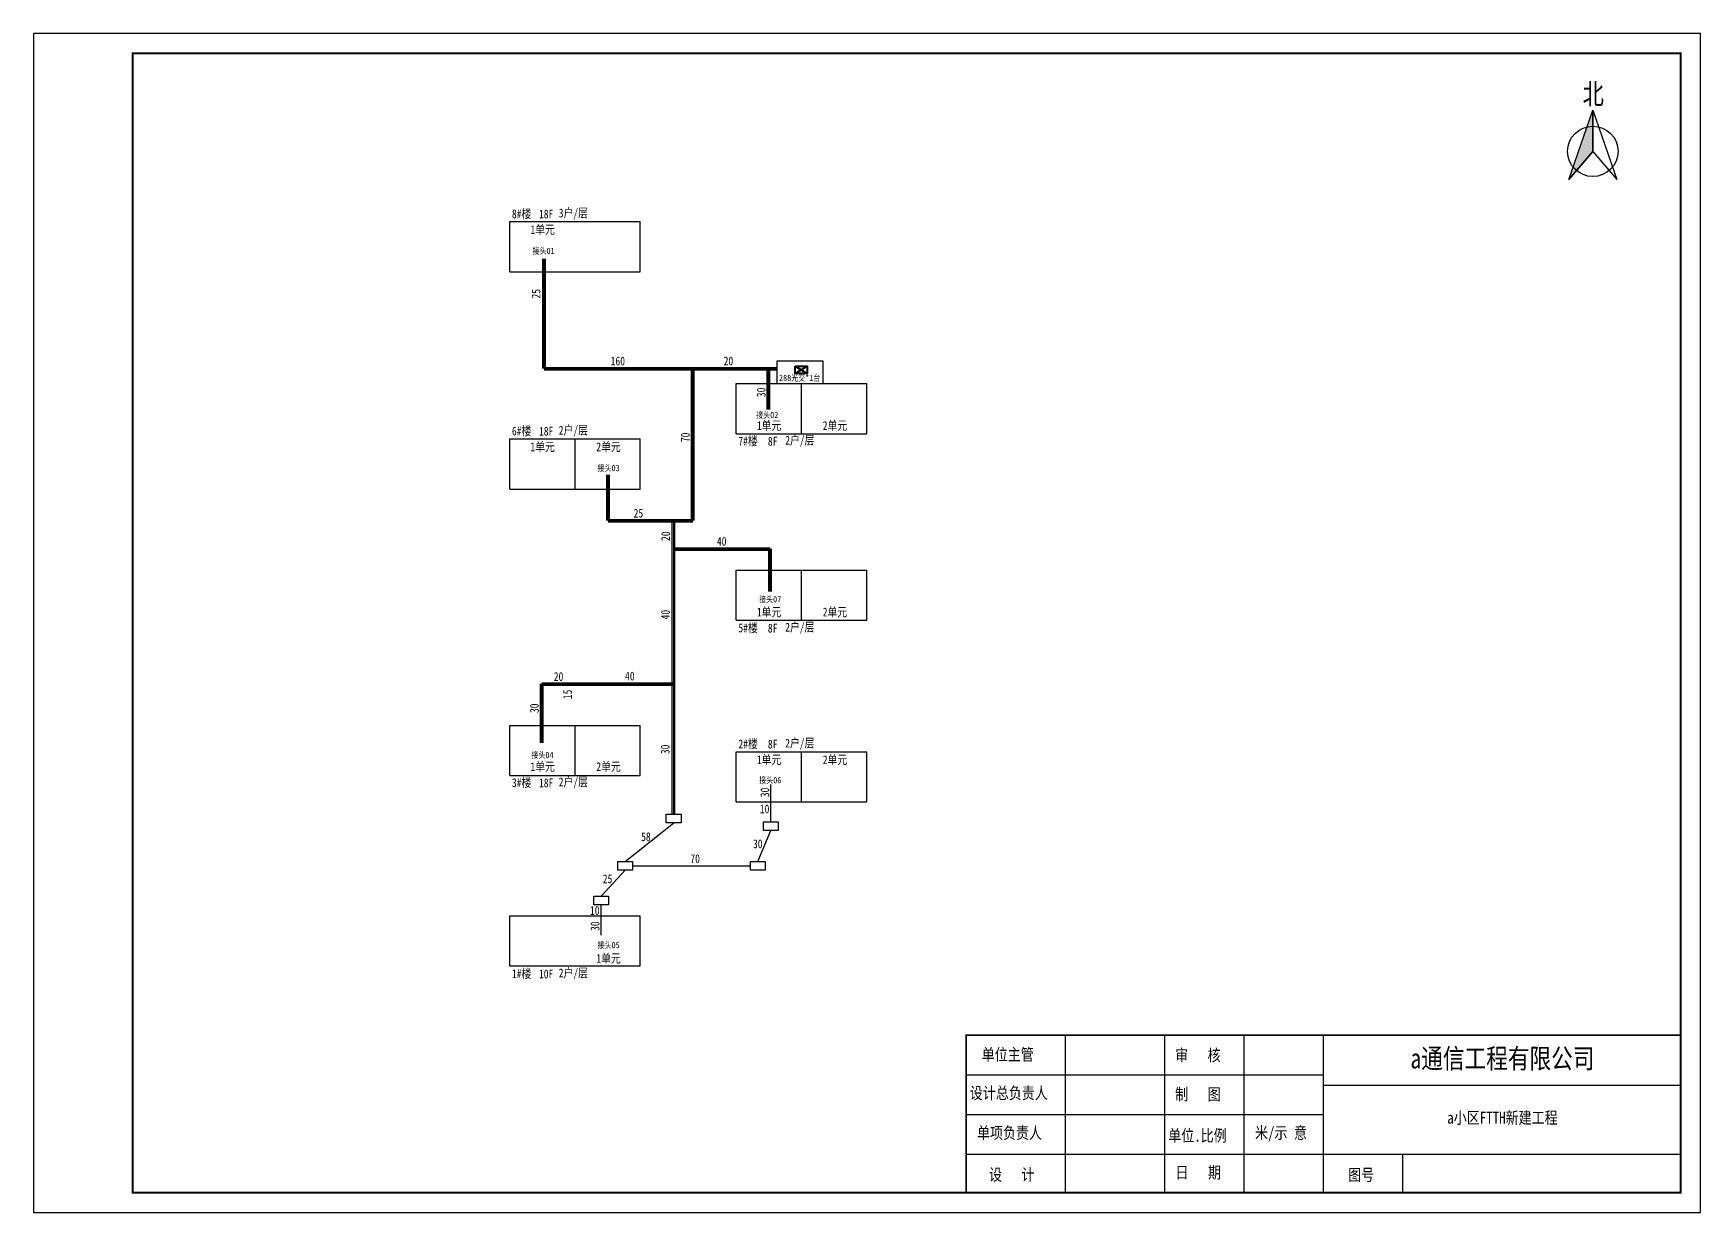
# Model space of a CAD drawing. Extents: x -718790 to -716301, y 387782 to 388189.
# Drawn here: x -718789.6 to -718327.6, y 387781.7 to 388108.4 of the extents above; entities that cross this region are included whole.
import ezdxf

# ---------------------------------------------------------------- set-up
doc = ezdxf.new("R2010")
doc.units = 0
doc.header["$LTSCALE"] = 1000
doc.header["$MEASUREMENT"] = 0
doc.layers.add('BZ', color=6, linetype='Continuous')
doc.layers.add('图框', color=7, linetype='Continuous')
doc.styles.add('粗宋', font='', dxfattribs={"width": 0.8})
doc.styles.get('粗宋').set_extended_font_data('SimSun')

msp = doc.modelspace()

# ---------------------------------------------------------------- hatches: boundary and pattern name
at = {"linetype": 'Continuous'}
msp.add_hatch(color=7, dxfattribs=at).paths.add_polyline_path([(-718357.47, 388087.2), (-718357.45, 388075.76), (-718364.14, 388067.96)], flags=0)

# ---------------------------------------------------------------- linework, layer by layer
at = {"color": 7, "linetype": 'Continuous'}
for p, q in [((-718364.14, 388067.96), (-718357.47, 388087.2)), ((-718357.47, 388075.78), (-718357.47, 388087.2)), ((-718357.47, 388087.2), (-718350.8, 388067.96)), ((-718364.14, 388067.96), (-718357.45, 388075.76)), ((-718357.45, 388075.76), (-718350.8, 388067.96))]:
    msp.add_line(p, q, dxfattribs=at)
at = {"color": 0, "linetype": 'ByBlock'}
for p, q in [((-718657.55, 388056.29), (-718621.4, 388056.29)), ((-718657.55, 388042.39), (-718657.55, 388056.29)), ((-718621.4, 388042.39), (-718621.4, 388056.29)), ((-718657.55, 388042.39), (-718621.4, 388042.39)), ((-718594.8, 388011.43), (-718558.65, 388011.43)), ((-718594.8, 387997.52), (-718594.8, 388011.43)), ((-718558.65, 387997.52), (-718558.65, 388011.43)), ((-718594.8, 387997.52), (-718558.65, 387997.52)), ((-718657.55, 387996.12), (-718621.4, 387996.12)), ((-718657.55, 387982.22), (-718657.55, 387996.12)), ((-718621.4, 387982.22), (-718621.4, 387996.12)), ((-718657.55, 387982.22), (-718621.4, 387982.22)), ((-718594.8, 387959.77), (-718558.65, 387959.77)), ((-718594.8, 387945.87), (-718594.8, 387959.77)), ((-718558.65, 387945.87), (-718558.65, 387959.77)), ((-718594.8, 387945.87), (-718558.65, 387945.87)), ((-718657.55, 387916.72), (-718621.4, 387916.72)), ((-718657.55, 387902.81), (-718657.55, 387916.72)), ((-718621.4, 387902.81), (-718621.4, 387916.72)), ((-718594.8, 387909.44), (-718558.65, 387909.44)), ((-718594.8, 387895.53), (-718594.8, 387909.44)), ((-718558.65, 387895.53), (-718558.65, 387909.44)), ((-718657.55, 387902.81), (-718621.4, 387902.81)), ((-718594.8, 387895.53), (-718558.65, 387895.53)), ((-718657.55, 387863.99), (-718621.4, 387863.99)), ((-718657.55, 387850.09), (-718657.55, 387863.99)), ((-718621.4, 387850.09), (-718621.4, 387863.99)), ((-718657.55, 387850.09), (-718621.4, 387850.09))]:
    msp.add_line(p, q, dxfattribs=at)
at = {"color": 4, "linetype": 'ByBlock'}
for p, q in [((-718648.42, 388015.6), (-718648.42, 388045.99)), ((-718648.03, 388015.6), (-718648.03, 388045.99)), ((-718647.67, 388015.6), (-718647.67, 388045.99)), ((-718648.03, 388015.88), (-718632, 388015.88)), ((-718648.03, 388015.6), (-718632, 388015.6)), ((-718632, 388015.88), (-718583.52, 388015.88)), ((-718632, 388015.6), (-718583.52, 388015.6)), ((-718607.2, 387973.51), (-718607.2, 388015.6)), ((-718606.82, 387973.51), (-718606.82, 388015.6)), ((-718606.45, 387973.51), (-718606.45, 388015.6)), ((-718586.23, 388004.29), (-718586.23, 388015.6)), ((-718585.84, 388004.29), (-718585.84, 388015.6)), ((-718585.48, 388004.29), (-718585.48, 388015.6)), ((-718648.03, 388015.21), (-718632, 388015.21)), ((-718632, 388015.21), (-718583.52, 388015.21)), ((-718630.66, 387973.51), (-718630.66, 387986.16)), ((-718630.27, 387973.51), (-718630.27, 387986.16)), ((-718629.91, 387973.51), (-718629.91, 387986.16)), ((-718630.27, 387973.8), (-718606.82, 387973.8)), ((-718630.27, 387973.51), (-718606.82, 387973.51)), ((-718630.27, 387973.13), (-718606.82, 387973.13)), ((-718612.53, 387892.15), (-718612.53, 387973.51)), ((-718612.14, 387892.15), (-718612.14, 387973.51)), ((-718611.78, 387892.15), (-718611.78, 387973.51)), ((-718612.14, 387965.91), (-718585.42, 387965.91)), ((-718612.14, 387965.63), (-718585.42, 387965.63)), ((-718612.14, 387965.25), (-718585.42, 387965.25)), ((-718585.8, 387953.86), (-718585.8, 387965.63)), ((-718585.42, 387953.86), (-718585.42, 387965.63)), ((-718585.05, 387953.86), (-718585.05, 387965.63)), ((-718649.03, 387911.91), (-718649.03, 387928.25)), ((-718648.64, 387928.53), (-718612.14, 387928.53)), ((-718648.64, 387911.91), (-718648.64, 387928.25)), ((-718648.64, 387928.25), (-718612.14, 387928.25)), ((-718648.64, 387927.86), (-718612.14, 387927.86)), ((-718648.28, 387911.91), (-718648.28, 387928.25))]:
    msp.add_line(p, q, dxfattribs=at)
at = {"lineweight": 40}
for p, q in [((-718578.48, 388016.27), (-718575.13, 388014.24)), ((-718578.48, 388014.24), (-718575.13, 388016.27))]:
    msp.add_line(p, q, dxfattribs=at)
at = {"linetype": 'ByBlock'}
for p, q in [((-718576.72, 387997.52), (-718576.72, 388011.43)), ((-718639.48, 387982.22), (-718639.48, 387996.12)), ((-718576.72, 387945.87), (-718576.72, 387959.77)), ((-718639.48, 387902.81), (-718639.48, 387916.72)), ((-718576.72, 387895.53), (-718576.72, 387909.44))]:
    msp.add_line(p, q, dxfattribs=at)
at = {"color": 3, "linetype": 'ByBlock'}
for p, q in [((-718585.23, 387890.06), (-718585.23, 387900.37)), ((-718625.57, 387879.04), (-718612.14, 387889.72)), ((-718588.85, 387879.04), (-718585.23, 387887.63)), ((-718623.53, 387877.83), (-718590.9, 387877.83)), ((-718632.25, 387869.47), (-718625.57, 387876.61)), ((-718632.25, 387858.63), (-718632.25, 387867.04))]:
    msp.add_line(p, q, dxfattribs=at)
at = {"color": 7}
for p, q in [((-718503.58, 387787.25), (-718503.58, 387830.91)), ((-718476.08, 387787.25), (-718476.08, 387830.91)), ((-718454.08, 387787.25), (-718454.08, 387830.91)), ((-718432.08, 387787.25), (-718432.08, 387830.91)), ((-718531.08, 387819.91), (-718432.08, 387819.91)), ((-718432.08, 387797.91), (-718432.08, 387819.91)), ((-718432.08, 387817.05), (-718333.08, 387817.05)), ((-718531.08, 387808.91), (-718432.08, 387808.91)), ((-718531.08, 387797.91), (-718333.08, 387797.91)), ((-718432.08, 387797.91), (-718333.08, 387797.91)), ((-718410.08, 387787.25), (-718410.08, 387797.91)), ((-718531.08, 387787.25), (-718333.08, 387787.25))]:
    msp.add_line(p, q, dxfattribs=at)
for p, q in [((-718527.78, 387787.25), (-718506.88, 387787.25)), ((-718506.88, 387787.25), (-718485.98, 387787.25)), ((-718485.98, 387787.25), (-718452.69, 387787.25)), ((-718452.69, 387787.25), (-718431.79, 387787.25)), ((-718431.79, 387787.25), (-718333.08, 387787.25))]:
    msp.add_line(p, q)
at = {"color": 7, "linetype": 'Continuous'}
msp.add_lwpolyline([(-718357.47, 388087.2), (-718357.45, 388075.76), (-718364.14, 388067.96), (-718357.47, 388087.2)], close=True, dxfattribs=at)
at = {"linetype": 'ByBlock'}
msp.add_lwpolyline([(-718583.54, 388011.42), (-718570.71, 388011.42), (-718570.71, 388017.61), (-718583.54, 388017.61), (-718583.54, 388011.42)], close=True, dxfattribs=at)
at = {"lineweight": 40}
msp.add_lwpolyline([(-718578.48, 388016.27), (-718575.13, 388016.27), (-718575.13, 388014.24), (-718578.48, 388014.24), (-718578.48, 388016.27)], close=True, dxfattribs=at)
at = {"color": 2, "linetype": 'ByBlock'}
for points in [[(-718614.19, 387892.15), (-718610.09, 387892.15), (-718610.09, 387889.72), (-718614.19, 387889.72), (-718614.19, 387892.15)], [(-718587.28, 387890.06), (-718583.18, 387890.06), (-718583.18, 387887.63), (-718587.28, 387887.63), (-718587.28, 387890.06)], [(-718627.62, 387879.04), (-718623.53, 387879.04), (-718623.53, 387876.61), (-718627.62, 387876.61), (-718627.62, 387879.04)], [(-718590.9, 387879.04), (-718586.8, 387879.04), (-718586.8, 387876.61), (-718590.9, 387876.61), (-718590.9, 387879.04)], [(-718634.3, 387869.47), (-718630.2, 387869.47), (-718630.2, 387867.04), (-718634.3, 387867.04), (-718634.3, 387869.47)]]:
    msp.add_lwpolyline(points, close=True, dxfattribs=at)
at = {"color": 7}
msp.add_lwpolyline([(-718531.08, 387787.25, 0.44, 0.44, 0), (-718531.08, 387830.91, 0.44, 0.44, 0), (-718333.08, 387830.91, 0, 0, 0)], format="xyseb", dxfattribs=at)
at = {"color": 7, "linetype": 'Continuous'}
msp.add_circle((-718357.45, 388075.76), 6.98, dxfattribs=at)
at = {"layer": '图框', "color": 7}
msp.add_lwpolyline([(-718789.58, 387781.75), (-718327.58, 387781.75), (-718327.58, 388108.45), (-718789.58, 388108.45), (-718789.58, 387781.75)], close=True, dxfattribs=at)
msp.add_lwpolyline([(-718762.08, 387787.25, 0.55, 0.55, 0), (-718333.08, 387787.25, 0.55, 0.55, 0), (-718333.08, 388102.95, 0.55, 0.55, 0), (-718762.08, 388102.95, 0.55, 0.55, 0), (-718762.08, 387787.25, 0, 0, 0)], format="xyseb", close=True, dxfattribs=at)

# ---------------------------------------------------------------- texts
at = {"color": 7, "attachment_point": 7, "style": '粗宋'}
for s, insert, char_height in [('{\\W0.7500000000000001;北}', (-718360.3, 388088.23), 5.775), ('{\\W0.8000000000000002;单位主管}', (-718526.77, 387823.54), 3.3), ('{\\W0.8000000000000002;审   核}', (-718473.18, 387823.35), 3.3), ('{\\W0.8000000000000002;设计总负责人}', (-718530.09, 387812.87), 3.3), ('{\\W0.8000000000000002;制   图}', (-718473.18, 387812.54), 3.3), ('{\\W0.8000000000000002;单项负责人}', (-718528.1, 387801.84), 3.3), ('{\\W0.8000000000000002;单位.比例}', (-718475.1, 387801.09), 3.3), ('{\\W0.8000000000000002;设   计}', (-718524.76, 387790.26), 3.3), ('{\\W0.8000000000000002;日   期}', (-718473.1, 387790.85), 3.3)]:
    msp.add_mtext(s, dxfattribs=dict(at, insert=insert, char_height=char_height))
at = {"color": 7, "linetype": 'ByBlock', "char_height": 3.3, "attachment_point": 7, "style": '粗宋'}
for s, insert in [('{\\W0.8000000000000002;米/示 意}', (-718451.06, 387801.42)), ('{\\W0.8000000000000002;图号}', (-718425.25, 387790.21))]:
    msp.add_mtext(s, dxfattribs=dict(at, insert=insert))
at = {"layer": 'BZ', "color": 6, "linetype": 'Continuous', "true_color": 0xff00ff, "attachment_point": 5, "style": '粗宋'}
for s, insert, char_height in [('{\\W0.8000000000000002;8#楼}', (-718654.28, 388058.32), 2.43), ('{\\W0.8000000000000002;6#楼}', (-718654.28, 387998.15), 2.43), ('{\\W0.8000000000000002;18F}', (-718647.48, 387998.21), 2.43), ('{\\W0.8000000000000002;7#楼}', (-718591.53, 387995.37), 2.43), ('{\\W0.8000000000000002;8F}', (-718584.72, 387995.44), 2.43), ('{\\W0.8000000000000002;5#楼}', (-718591.53, 387943.59), 2.43), ('{\\W0.8000000000000002;8F}', (-718584.72, 387943.65), 2.43), ('{\\W0.8000000000000002;8F}', (-718584.72, 387911.53), 2.43), ('{\\W0.8000000000000002;3#楼}', (-718654.28, 387900.72), 2.43), ('{\\W0.8000000000000002;18F}', (-718647.48, 387900.79), 2.43), ('{\\W0.8000000000000002;1单元}', (-718630.21, 387852.04), 2.43), ('{\\W0.8000000000000002;1#楼}', (-718654.28, 387847.8), 2.43), ('{\\W0.8000000000000002;10F}', (-718647.48, 387847.86), 2.43), ('{\\W0.8000000000000002;a小区FTTH新建工程}', (-718382.5, 387807.87), 3.3)]:
    msp.add_mtext(s, dxfattribs=dict(at, insert=insert, char_height=char_height))
at = {"layer": 'BZ', "linetype": 'Continuous', "attachment_point": 5, "style": '粗宋'}
for s, insert, char_height in [('{\\W0.8000000000000002;18F}', (-718647.48, 388058.39), 2.43), ('{\\W0.8;3户/层}', (-718639.95, 388058.39), 2.43), ('{\\W0.8000000000000002;1单元}', (-718648.46, 388053.94), 2.43), ('{\\W0.8000000000000002;160}', (-718627.62, 388017.66), 2.43), ('{\\W0.8000000000000002;20}', (-718596.97, 388017.68), 2.43), ('{\\W0.8000000000000002;2户/层}', (-718639.95, 387998.21), 2.43), ('{\\W0.8000000000000002;1单元}', (-718585.7, 387999.66), 2.43), ('{\\W0.8000000000000002;2户/层}', (-718577.2, 387995.44), 2.43), ('{\\W0.8000000000000002;2单元}', (-718567.46, 387999.66), 2.43), ('{\\W0.8000000000000002;1单元}', (-718648.46, 387993.77), 2.43), ('{\\W0.8000000000000002;2单元}', (-718630.21, 387993.77), 2.43), ('{\\W0.8000000000000002;25}', (-718621.92, 387975.52), 2.43), ('{\\W0.8000000000000002;40}', (-718598.84, 387967.71), 2.43), ('{\\W0.8000000000000002;1单元}', (-718585.7, 387948), 2.43), ('{\\W0.8000000000000002;2单元}', (-718567.46, 387948), 2.43), ('{\\W0.8000000000000002;2户/层}', (-718577.2, 387943.65), 2.43), ('{\\W0.8000000000000002;20}', (-718644.05, 387930.25), 2.43), ('{\\W0.8000000000000002;40}', (-718624.3, 387930.39), 2.43), ('{\\W0.8000000000000002;2#楼}', (-718591.53, 387911.46), 2.43), ('{\\W0.8000000000000002;2户/层}', (-718577.2, 387911.53), 2.43), ('{\\W0.8000000000000002;1单元}', (-718648.46, 387905.17), 2.43), ('{\\W0.8000000000000002;2单元}', (-718630.21, 387905.17), 2.43), ('{\\W0.8000000000000002;1单元}', (-718585.7, 387907.08), 2.43), ('{\\W0.8000000000000002;2单元}', (-718567.46, 387907.08), 2.43), ('{\\W0.8000000000000002;2户/层}', (-718639.95, 387900.79), 2.43), ('{\\W0.8000000000000002;10}', (-718586.95, 387893.57), 2.43), ('{\\W0.8000000000000002;58}', (-718619.84, 387885.88), 2.43), ('{\\W0.8000000000000002;30}', (-718588.84, 387883.9), 2.43), ('{\\W0.8000000000000002;70}', (-718606.2, 387879.78), 2.43), ('{\\W0.8000000000000002;25}', (-718630.46, 387874.2), 2.43), ('{\\W0.8000000000000002;10}', (-718634, 387865.44), 2.43), ('{\\W0.8000000000000002;2户/层}', (-718639.95, 387847.86), 2.43), ('{\\W0.8;a通信工程有限公司}', (-718382.5, 387824.15), 5.5)]:
    msp.add_mtext(s, dxfattribs=dict(at, insert=insert, char_height=char_height))
at = {"layer": 'BZ', "color": 2, "linetype": 'Continuous', "true_color": 0xffff00, "char_height": 1.728, "attachment_point": 5, "style": '粗宋'}
for s, insert in [('{\\W0.8;接头01}', (-718648.18, 388048.09)), ('{\\W0.8;接头03}', (-718630.16, 387987.92)), ('{\\W0.8;接头04}', (-718648.51, 387908.42)), ('{\\W0.8;接头05}', (-718630.16, 387855.78))]:
    msp.add_mtext(s, dxfattribs=dict(at, insert=insert))
at = {"layer": 'BZ', "linetype": 'Continuous', "char_height": 2.43, "attachment_point": 5, "rotation": 90, "style": '粗宋'}
for s, insert in [('{\\W0.8000000000000002;25}', (-718650.26, 388036.31)), ('{\\W0.8000000000000002;30}', (-718587.89, 388008.99)), ('{\\W0.8000000000000002;70}', (-718608.91, 387996.54)), ('{\\W0.8000000000000002;20}', (-718614.37, 387969.15)), ('{\\W0.8000000000000002;40}', (-718614.42, 387947.41)), ('{\\W0.8000000000000002;15}', (-718641.55, 387925.32)), ('{\\W0.8000000000000002;30}', (-718650.73, 387921.48)), ('{\\W0.8000000000000002;30}', (-718614.5, 387910.1)), ('{\\W0.8000000000000002;30}', (-718586.86, 387898.16)), ('{\\W0.8000000000000002;30}', (-718633.92, 387861.13))]:
    msp.add_mtext(s, dxfattribs=dict(at, insert=insert))
at = {"layer": 'BZ', "color": 2, "linetype": 'Continuous', "char_height": 1.728, "attachment_point": 5, "style": '粗宋'}
for s, insert in [('{\\W0.8;288光交*1台}', (-718577.23, 388012.92)), ('{\\W0.8;接头07}', (-718585.42, 387951.56)), ('{\\W0.8;接头06}', (-718585.37, 387901.47))]:
    msp.add_mtext(s, dxfattribs=dict(at, insert=insert))
at = {"layer": 'BZ', "color": 2, "linetype": 'Continuous', "true_color": 0xffff00, "insert": (-718586.22, 388002.63), "char_height": 1.728, "width": 6.528, "attachment_point": 5, "style": '粗宋'}
msp.add_mtext('{\\W0.8;接头02}', dxfattribs=at)

doc.saveas('drawing.dxf')
